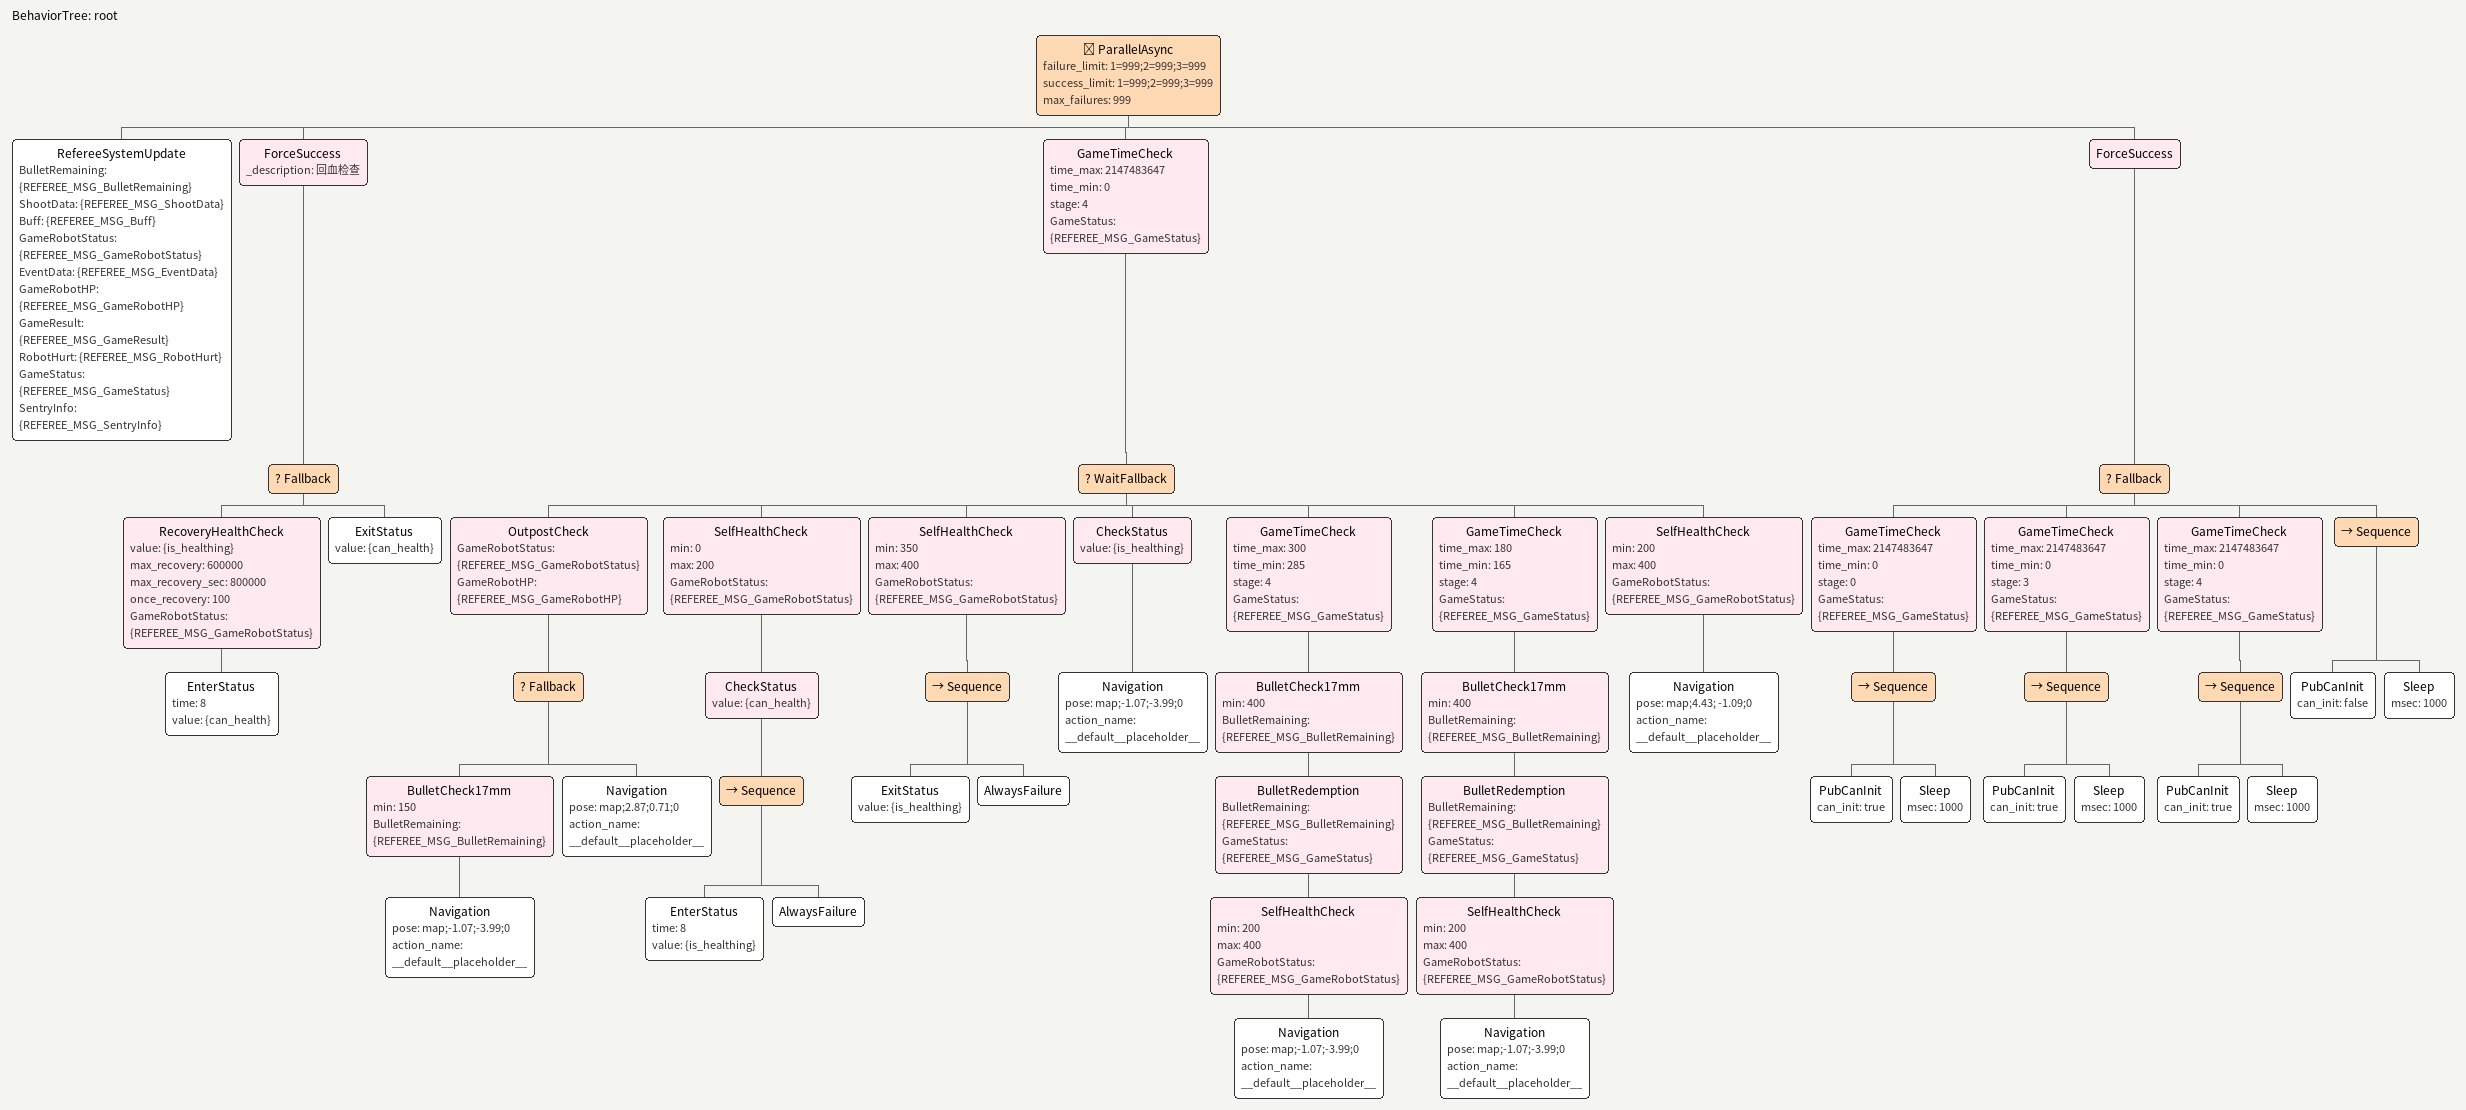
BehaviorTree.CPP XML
<?xml version="1.0" encoding="UTF-8"?>
<root BTCPP_format="4">
  <BehaviorTree ID="root">
    <ParallelAsync failure_limit="1=999;2=999;3=999"
                   success_limit="1=999;2=999;3=999"
                   max_failures="999">
      <RefereeSystemUpdate BulletRemaining="{REFEREE_MSG_BulletRemaining}"
                           ShootData="{REFEREE_MSG_ShootData}"
                           Buff="{REFEREE_MSG_Buff}"
                           GameRobotStatus="{REFEREE_MSG_GameRobotStatus}"
                           EventData="{REFEREE_MSG_EventData}"
                           GameRobotHP="{REFEREE_MSG_GameRobotHP}"
                           GameResult="{REFEREE_MSG_GameResult}"
                           RobotHurt="{REFEREE_MSG_RobotHurt}"
                           GameStatus="{REFEREE_MSG_GameStatus}"
                           SentryInfo="{REFEREE_MSG_SentryInfo}"/>
      <ForceSuccess _description="回血检查">
        <Fallback>
          <RecoveryHealthCheck value="{is_healthing}"
                               max_recovery="600000"
                               max_recovery_sec="800000"
                               once_recovery="100"
                               GameRobotStatus="{REFEREE_MSG_GameRobotStatus}">
            <EnterStatus time="8"
                         value="{can_health}"/>
          </RecoveryHealthCheck>
          <ExitStatus value="{can_health}"/>
        </Fallback>
      </ForceSuccess>
      <GameTimeCheck time_max="2147483647"
                     time_min="0"
                     stage="4"
                     GameStatus="{REFEREE_MSG_GameStatus}">
        <WaitFallback>
          <OutpostCheck GameRobotStatus="{REFEREE_MSG_GameRobotStatus}"
                        GameRobotHP="{REFEREE_MSG_GameRobotHP}">
            <Fallback>
              <BulletCheck17mm min="150"
                               BulletRemaining="{REFEREE_MSG_BulletRemaining}">
                <Navigation pose="map;-1.07;-3.99;0"
                            action_name="__default__placeholder__"/>
              </BulletCheck17mm>
              <Navigation pose="map;2.87;0.71;0"
                          action_name="__default__placeholder__"/>
            </Fallback>
          </OutpostCheck>
          <SelfHealthCheck min="0"
                           max="200"
                           GameRobotStatus="{REFEREE_MSG_GameRobotStatus}">
            <CheckStatus value="{can_health}">
              <Sequence>
                <EnterStatus time="8"
                             value="{is_healthing}"/>
                <AlwaysFailure/>
              </Sequence>
            </CheckStatus>
          </SelfHealthCheck>
          <SelfHealthCheck min="350"
                           max="400"
                           GameRobotStatus="{REFEREE_MSG_GameRobotStatus}">
            <Sequence>
              <ExitStatus value="{is_healthing}"/>
              <AlwaysFailure/>
            </Sequence>
          </SelfHealthCheck>
          <CheckStatus value="{is_healthing}">
            <Navigation pose="map;-1.07;-3.99;0"
                        action_name="__default__placeholder__"/>
          </CheckStatus>
          <GameTimeCheck time_max="300"
                         time_min="285"
                         stage="4"
                         GameStatus="{REFEREE_MSG_GameStatus}">
            <BulletCheck17mm min="400"
                             BulletRemaining="{REFEREE_MSG_BulletRemaining}">
              <BulletRedemption BulletRemaining="{REFEREE_MSG_BulletRemaining}"
                                GameStatus="{REFEREE_MSG_GameStatus}">
                <SelfHealthCheck min="200"
                                 max="400"
                                 GameRobotStatus="{REFEREE_MSG_GameRobotStatus}">
                  <Navigation pose="map;-1.07;-3.99;0"
                              action_name="__default__placeholder__"/>
                </SelfHealthCheck>
              </BulletRedemption>
            </BulletCheck17mm>
          </GameTimeCheck>
          <GameTimeCheck time_max="180"
                         time_min="165"
                         stage="4"
                         GameStatus="{REFEREE_MSG_GameStatus}">
            <BulletCheck17mm min="400"
                             BulletRemaining="{REFEREE_MSG_BulletRemaining}">
              <BulletRedemption BulletRemaining="{REFEREE_MSG_BulletRemaining}"
                                GameStatus="{REFEREE_MSG_GameStatus}">
                <SelfHealthCheck min="200"
                                 max="400"
                                 GameRobotStatus="{REFEREE_MSG_GameRobotStatus}">
                  <Navigation pose="map;-1.07;-3.99;0"
                              action_name="__default__placeholder__"/>
                </SelfHealthCheck>
              </BulletRedemption>
            </BulletCheck17mm>
          </GameTimeCheck>
          <SelfHealthCheck min="200"
                           max="400"
                           GameRobotStatus="{REFEREE_MSG_GameRobotStatus}">
            <Navigation pose="map;4.43; -1.09;0"
                        action_name="__default__placeholder__"/>
          </SelfHealthCheck>
        </WaitFallback>
      </GameTimeCheck>
      <ForceSuccess>
        <Fallback>
          <GameTimeCheck time_max="2147483647"
                         time_min="0"
                         stage="0"
                         GameStatus="{REFEREE_MSG_GameStatus}">
            <Sequence>
              <PubCanInit can_init="true"/>
              <Sleep msec="1000"/>
            </Sequence>
          </GameTimeCheck>
          <GameTimeCheck time_max="2147483647"
                         time_min="0"
                         stage="3"
                         GameStatus="{REFEREE_MSG_GameStatus}">
            <Sequence>
              <PubCanInit can_init="true"/>
              <Sleep msec="1000"/>
            </Sequence>
          </GameTimeCheck>
          <GameTimeCheck time_max="2147483647"
                         time_min="0"
                         stage="4"
                         GameStatus="{REFEREE_MSG_GameStatus}">
            <Sequence>
              <PubCanInit can_init="true"/>
              <Sleep msec="1000"/>
            </Sequence>
          </GameTimeCheck>
          <Sequence>
            <PubCanInit can_init="false"/>
            <Sleep msec="1000"/>
          </Sequence>
        </Fallback>
      </ForceSuccess>
    </ParallelAsync>
  </BehaviorTree>

</root>
